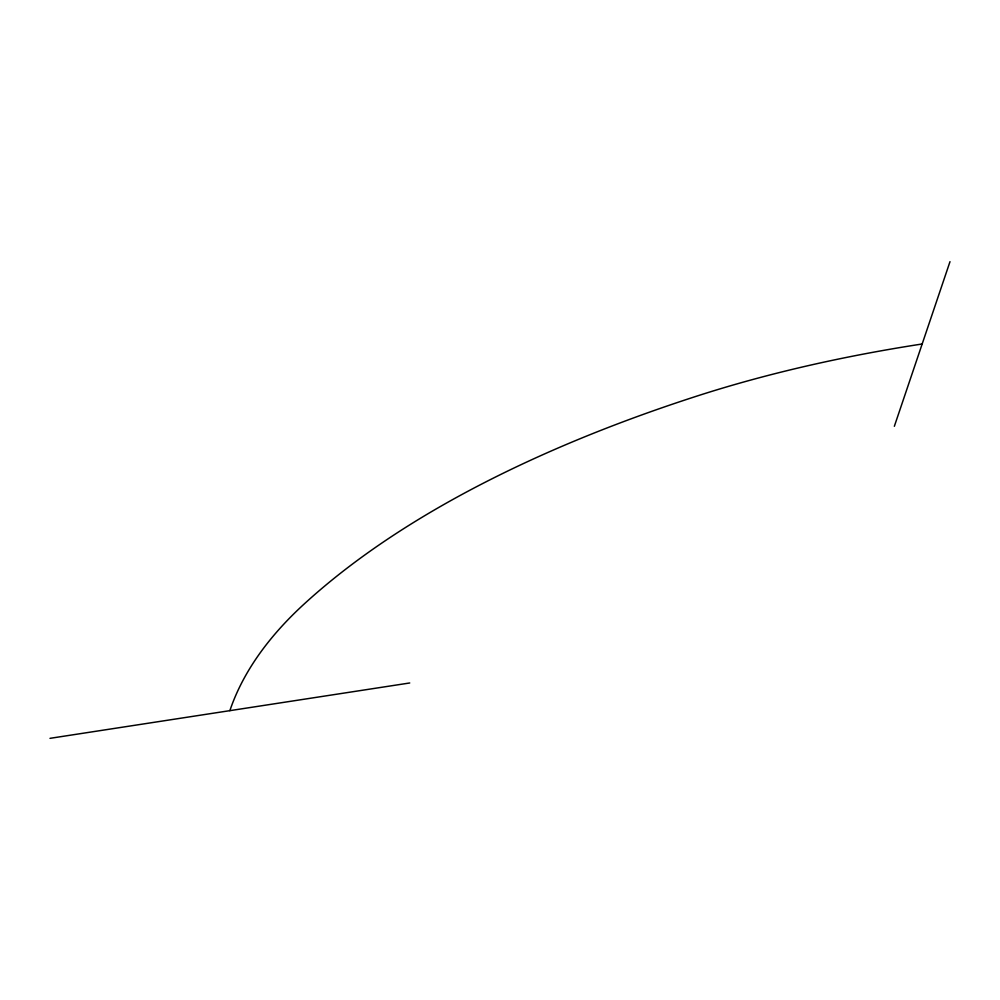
<?xml version="1.0" encoding="UTF-8"?>
<svg xmlns="http://www.w3.org/2000/svg" width="1000" height="1000" viewBox="0 0 1000 1000"><rect width="100%" height="100%" fill="white"/><g stroke="black" fill="none" stroke-linecap="round" stroke-linejoin="round"><path stroke-width="1.5" d="M894.35 426.3L950 261.663M50 738.337L409.738 682.975M922.175 343.988A903.538 390.412 1.3 0 0 697.013 396.05A1365 589.8 1.3 0 0 303.888 604.263A903.538 390.412 1.3 0 0 229.862 710.662"/></g></svg>
